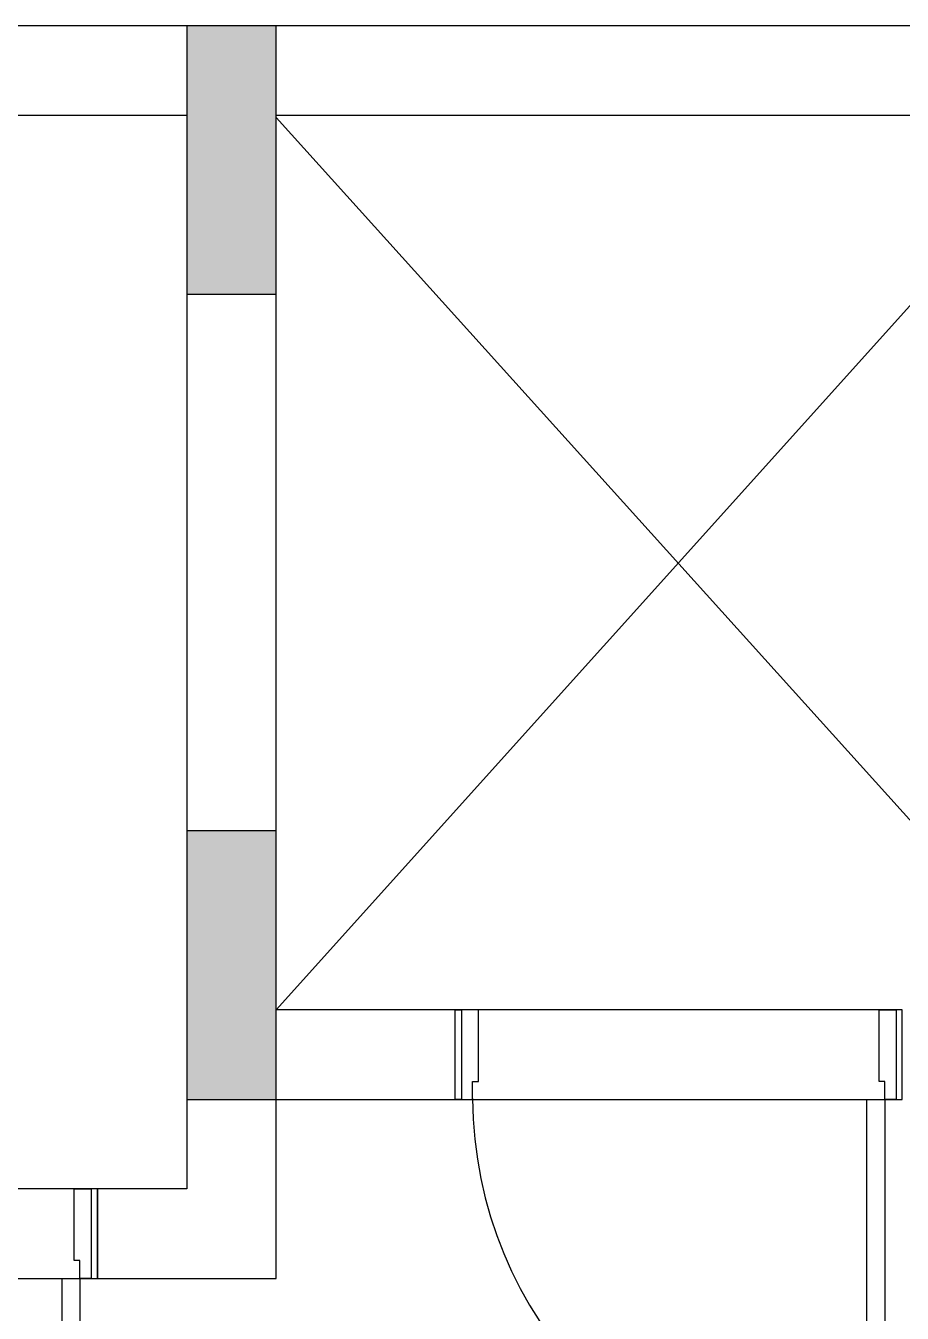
# Model space of a CAD drawing. Header units: metres. Extents: x -658 to -58, y -713 to -118.
# Drawn here: x -323.609 to -321.649, y -257.06 to -254.182 of the extents above; entities that cross this region are included whole.
import ezdxf

# ---------------------------------------------------------------- set-up
doc = ezdxf.new("R2010")
doc.units = ezdxf.units.M
doc.header["$LTSCALE"] = 100
doc.layers.add('plan', color=8, linetype='Continuous')

# ---------------------------------------------------------------- blocks, each defined once
blk = doc.blocks.new('*U109')
for points in [[(79, 1016), (79, 100), (39, 100), (39, 1016)], [(0, -100), (14, -100), (14, 100), (0, 100)], [(1000, -100), (986, -100), (986, 100), (1000, 100)]]:
    blk.add_lwpolyline(points, close=True)
at = {"ltscale": 0.25}
for points in [[(1000, 100), (0, 100)], [(0, -100), (1000, -100)]]:
    blk.add_lwpolyline(points, dxfattribs=at)
at = {"flags": 128}
for points in [[(14, -100), (14, 100), (14, 100), (39, 100), (39, 60), (52, 60), (52, -100)], [(986, -100), (986, 100), (986, 100), (961, 100), (961, 60), (948, 60), (948, -100), (986, -100)]]:
    blk.add_lwpolyline(points, close=True, dxfattribs=at)
at = {"ltscale": 0.25}
blk.add_arc((38.1, 91.7), 923, 0.4032, 87.1892, dxfattribs=at)
blk = doc.blocks.new('*U103')
for points in [[(79, 1116), (79, 100), (39, 100), (39, 1116)], [(0, -100), (14, -100), (14, 100), (0, 100)], [(1100, -100), (1086, -100), (1086, 100), (1100, 100)]]:
    blk.add_lwpolyline(points, close=True)
at = {"ltscale": 0.25}
for points in [[(1100, 100), (0, 100)], [(0, -100), (1100, -100)]]:
    blk.add_lwpolyline(points, dxfattribs=at)
at = {"flags": 128}
for points in [[(14, -100), (14, 100), (14, 100), (39, 100), (39, 60), (52, 60), (52, -100)], [(1086, -100), (1086, 100), (1086, 100), (1061, 100), (1061, 60), (1048, 60), (1048, -100), (1086, -100)]]:
    blk.add_lwpolyline(points, close=True, dxfattribs=at)
at = {"ltscale": 0.25}
blk.add_arc((38, 94.6), 1023.1, 0.4032, 87.1892, dxfattribs=at)
blk = doc.blocks.new('TRF4R4R43TR43')
h = blk.add_hatch(color=256)
h.dxf.hatch_style = 1
h.paths.add_polyline_path([(-214.2055, -219.5551), (-214.0055, -219.5551), (-214.0055, -218.9551), (-214.2055, -218.9551)])
h = blk.add_hatch(color=256)
h.dxf.hatch_style = 1
h.paths.add_polyline_path([(-214.2055, -221.3551), (-214.0055, -221.3551), (-214.0055, -220.7551), (-214.2055, -220.7551)])
for points in [[(-214.2055, -219.5551), (-214.0055, -219.5551), (-214.0055, -218.9551), (-214.2055, -218.9551)], [(-214.2055, -221.3551), (-214.0055, -221.3551), (-214.0055, -220.7551), (-214.2055, -220.7551)]]:
    blk.add_lwpolyline(points, close=True)
blk = doc.blocks.new('A$C79349d3f')
at = {"layer": 'plan'}
for p, q in [((-23.6035, 19.3095), (-33.5035, 19.3095)), ((-32.6035, 19.1095), (-26.0035, 19.1095)), ((-26.0035, 19.1095), (-26.0035, 16.7095)), ((-25.8035, 19.1095), (-24.0035, 19.1095)), ((-25.8035, 17.1095), (-25.8035, 19.1095)), ((-25.4035, 17.1095), (-25.8035, 17.1095)), ((-25.4035, 16.9095), (-25.4035, 17.1095)), ((-25.8035, 16.9095), (-25.4035, 16.9095)), ((-25.8035, 16.5095), (-25.8035, 16.9095)), ((-26.0035, 16.7095), (-26.2035, 16.7095)), ((-26.2035, 16.7095), (-26.2035, 16.5095)), ((-26.2035, 16.5095), (-25.8035, 16.5095))]:
    blk.add_line(p, q, dxfattribs=at)
at = {"layer": 'plan', "ltscale": 0.5}
for p, q in [((-25.8035, 17.1095), (-24.0035, 19.1095)), ((-25.8035, 19.1041), (-24.0035, 17.1095))]:
    blk.add_line(p, q, dxfattribs=at)
at = {"layer": 'plan'}
blk.add_blockref('TRF4R4R43TR43', (188.202, 238.2646), dxfattribs=at)
at = {"layer": 'plan', "xscale": 0.001, "yscale": 0.001, "zscale": 0.001, "rotation": 180}
for name, p in [('*U109', (-24.4035, 17.0095)), ('*U103', (-26.2035, 16.6095))]:
    blk.add_blockref(name, p, dxfattribs=at)

msp = doc.modelspace()

# ---------------------------------------------------------------- block references
at = {"layer": 'plan'}
msp.add_blockref('A$C79349d3f', (-297.2456, -273.4915), dxfattribs=at)

doc.saveas('drawing.dxf')
